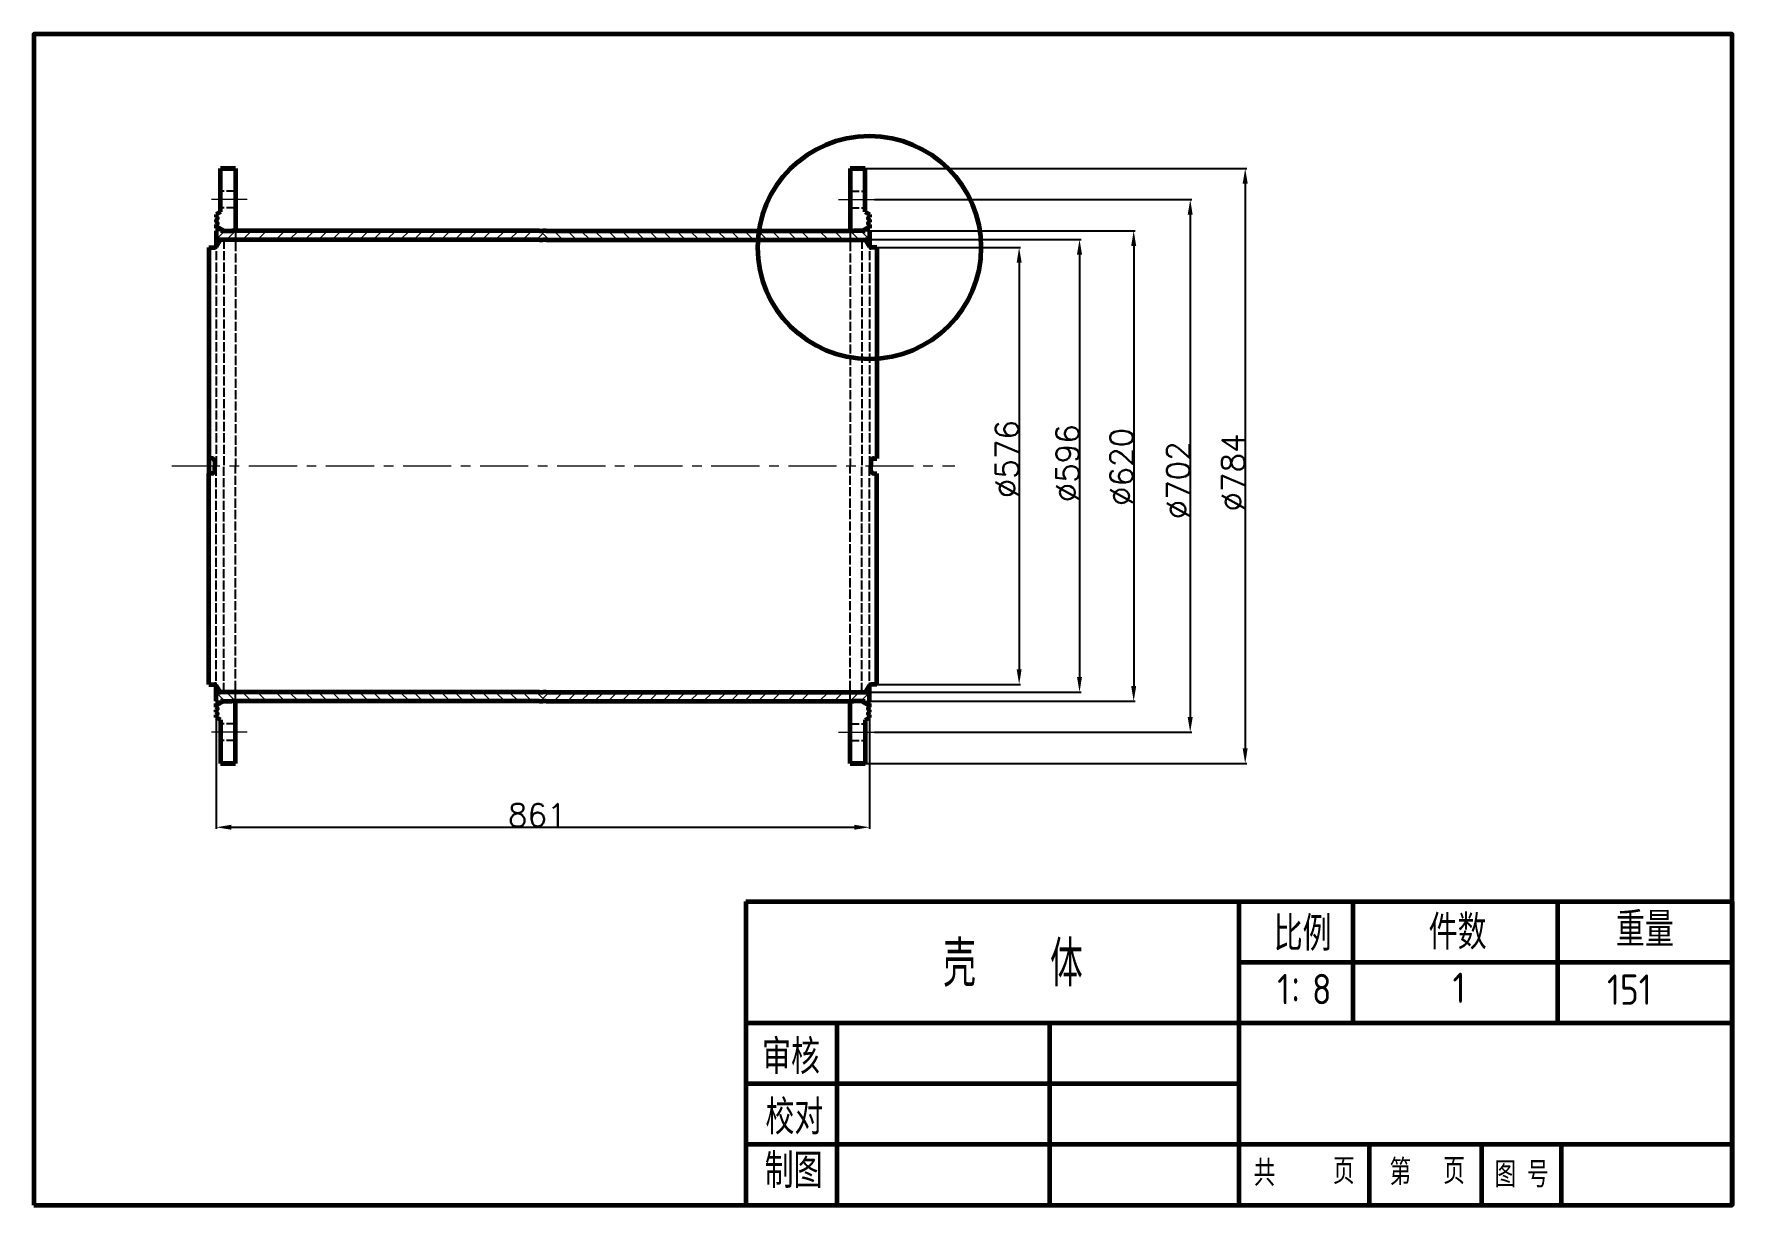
# Paper-space layout '壳体' of a CAD drawing. Header units: millimetres. Extents: x 24 to 2262, y 29 to 1572.
import ezdxf

# ---------------------------------------------------------------- set-up
doc = ezdxf.new("R2010")
doc.units = ezdxf.units.MM
doc.header["$PDMODE"] = 35
doc.header["$PDSIZE"] = -0.5
doc.linetypes.add('ACAD_ISO02W100', pattern=[15, 12, -3])
doc.linetypes.add('CENTERX2', pattern=[101.6, 63.5, -12.7, 12.7, -12.7])
for name, color, linetype, lineweight in [('中心线．点画线', 6, 'CENTERX2', 20), ('粗实线', 250, 'Continuous', 60), ('细实线０.18', 5, 'Continuous', 18), ('虚小', 233, 'ACAD_ISO02W100', 25)]:
    doc.layers.add(name, color=color, linetype=linetype, lineweight=lineweight)
doc.styles.get("Standard").update_dxf_attribs({"font": 'txt', "bigfont": 'gbcbig.shx'})
doc.styles.add('国标文字-5', font='gbenor.shx', dxfattribs={"height": 5, "bigfont": 'gbcbig.shx'})
doc.styles.add('汉字', font='SIMFANG.TTF', dxfattribs={"width": 0.7})
doc.dimstyles.new('圆引出', dxfattribs={"dimtxt": 28, "dimasz": 15, "dimexe": 2, "dimexo": 0, "dimgap": 1, "dimtad": 1, "dimtoh": 1, "dimdec": 0, "dimtxsty": 'Standard', "dimcen": 2.5, "dimadec": 0, "dimazin": 0, "dimtfac": 1, "dimtdec": 0, "dimtofl": 0, "dimtmove": 0, "dimatfit": 2, "dimfxl": 1, "dimarcsym": 0})

# ---------------------------------------------------------------- blocks, each defined once
blk = doc.blocks.new('*D181')
at = {"layer": 'Defpoints', "color": 0}
for p in [(264.1, 693), (1125.1, 693), (1125.1, 526.8)]:
    blk.add_point(p, dxfattribs=at)
at = {"layer": '细实线０.18', "color": 0, "lineweight": -2}
for p, q in [((264.1, 693), (264.1, 524.8)), ((1125.1, 693), (1125.1, 524.8)), ((284.1, 526.8), (1105.1, 526.8))]:
    blk.add_line(p, q, dxfattribs=at)
at = {"layer": '细实线０.18', "color": 0}
for points in [[(284.1, 530.1), (284.1, 523.5), (264.1, 526.8)], [(1105.1, 530.1), (1105.1, 523.5), (1125.1, 526.8)]]:
    blk.add_solid(points, dxfattribs=at)
at = {"layer": '细实线０.18', "color": 0, "insert": (687.2, 542.8), "char_height": 30, "attachment_point": 5}
blk.add_mtext('861', dxfattribs=at)
blk = doc.blocks.new('*D182')
at = {"layer": 'Defpoints', "color": 0}
for p in [(1135.1, 1290.9), (1135.4, 715.1), (1322.5, 715.1)]:
    blk.add_point(p, dxfattribs=at)
at = {"layer": '细实线０.18', "color": 0, "lineweight": -2}
for p, q in [((1135.1, 1290.9), (1324.5, 1290.9)), ((1322.5, 1270.9), (1322.5, 735.1)), ((1135.4, 715.1), (1324.5, 715.1))]:
    blk.add_line(p, q, dxfattribs=at)
at = {"layer": '细实线０.18', "color": 0}
for points in [[(1319.2, 1270.9), (1325.8, 1270.9), (1322.5, 1290.9)], [(1319.2, 735.1), (1325.8, 735.1), (1322.5, 715.1)]]:
    blk.add_solid(points, dxfattribs=at)
at = {"layer": '细实线０.18', "color": 0, "insert": (1306.5, 1012), "char_height": 30, "attachment_point": 5, "rotation": 90}
blk.add_mtext('%%C576', dxfattribs=at)
blk = doc.blocks.new('*D183')
at = {"layer": 'Defpoints', "color": 0}
for p in [(1125.1, 1301.5), (1125.1, 705), (1402.1, 705)]:
    blk.add_point(p, dxfattribs=at)
at = {"layer": '细实线０.18', "color": 0, "lineweight": -2}
for p, q in [((1125.1, 1301.5), (1404.1, 1301.5)), ((1402.1, 1281.5), (1402.1, 725)), ((1125.1, 705), (1404.1, 705))]:
    blk.add_line(p, q, dxfattribs=at)
at = {"layer": '细实线０.18', "color": 0}
for points in [[(1398.7, 1281.5), (1405.4, 1281.5), (1402.1, 1301.5)], [(1398.7, 725), (1405.4, 725), (1402.1, 705)]]:
    blk.add_solid(points, dxfattribs=at)
at = {"layer": '细实线０.18', "color": 0, "insert": (1386.1, 1006.5), "char_height": 30, "attachment_point": 5, "rotation": 90}
blk.add_mtext('%%C596', dxfattribs=at)
blk = doc.blocks.new('*D184')
at = {"layer": 'Defpoints', "color": 0}
for p in [(1125.1, 1313), (1125.1, 693), (1473.5, 693)]:
    blk.add_point(p, dxfattribs=at)
at = {"layer": '细实线０.18', "color": 0, "lineweight": -2}
for p, q in [((1125.1, 1313), (1475.5, 1313)), ((1473.5, 1293), (1473.5, 713)), ((1125.1, 693), (1475.5, 693))]:
    blk.add_line(p, q, dxfattribs=at)
at = {"layer": '细实线０.18', "color": 0}
for points in [[(1470.2, 1293), (1476.8, 1293), (1473.5, 1313)], [(1470.2, 713), (1476.8, 713), (1473.5, 693)]]:
    blk.add_solid(points, dxfattribs=at)
at = {"layer": '细实线０.18', "color": 0, "insert": (1457.5, 1001.7), "char_height": 30, "attachment_point": 5, "rotation": 90}
blk.add_mtext('%%C620', dxfattribs=at)
blk = doc.blocks.new('*D185')
at = {"layer": 'Defpoints', "color": 0}
for p in [(1131.7, 1354), (1131.7, 652), (1548, 652)]:
    blk.add_point(p, dxfattribs=at)
at = {"layer": '细实线０.18', "color": 0, "lineweight": -2}
for p, q in [((1131.7, 1354), (1550, 1354)), ((1548, 1334), (1548, 672)), ((1131.7, 652), (1550, 652))]:
    blk.add_line(p, q, dxfattribs=at)
at = {"layer": '细实线０.18', "color": 0}
for points in [[(1544.7, 1334), (1551.3, 1334), (1548, 1354)], [(1544.7, 672), (1551.3, 672), (1548, 652)]]:
    blk.add_solid(points, dxfattribs=at)
at = {"layer": '细实线０.18', "color": 0, "insert": (1532, 984), "char_height": 30, "attachment_point": 5, "rotation": 90}
blk.add_mtext('%%C702', dxfattribs=at)
blk = doc.blocks.new('*D186')
at = {"layer": 'Defpoints', "color": 0}
for p in [(1119.6, 1395), (1119.6, 611), (1620.5, 611)]:
    blk.add_point(p, dxfattribs=at)
at = {"layer": '细实线０.18', "color": 0, "lineweight": -2}
for p, q in [((1119.6, 1395), (1622.5, 1395)), ((1620.5, 1375), (1620.5, 631)), ((1119.6, 611), (1622.5, 611))]:
    blk.add_line(p, q, dxfattribs=at)
at = {"layer": '细实线０.18', "color": 0}
for points in [[(1617.1, 1375), (1623.8, 1375), (1620.5, 1395)], [(1617.1, 631), (1623.8, 631), (1620.5, 611)]]:
    blk.add_solid(points, dxfattribs=at)
at = {"layer": '细实线０.18', "color": 0, "insert": (1604.5, 994.4), "char_height": 30, "attachment_point": 5, "rotation": 90}
blk.add_mtext('%%C784', dxfattribs=at)

psp = doc.layouts.new('壳体')

# ---------------------------------------------------------------- hatches: boundary and pattern name
at = {"layer": '粗实线'}
h = psp.add_hatch(color=256, dxfattribs=at)
h.paths.add_polyline_path([(264.1, 1318.8), (274.1, 1313), (272.6, 1313), (269.6, 1313), (264.1, 1316.3)])
h.paths.add_polyline_path([(264.1, 1316.3), (269.6, 1313), (264.1, 1313)])
for points in [[(264.1, 1292.4), (269.1, 1301), (264.1, 1301)], [(1125.1, 1301), (1120.1, 1301), (1125.1, 1292.4)], [(264.1, 705), (269.1, 705), (264.1, 713.6)], [(1125.1, 713.6), (1120.1, 705), (1125.1, 705)]]:
    psp.add_hatch(color=256, dxfattribs=at).paths.add_polyline_path(points)
h = psp.add_hatch(color=256, dxfattribs=at)
h.paths.add_polyline_path([(1125.1, 1318.8), (1115.1, 1313), (1116.6, 1313), (1119.6, 1313), (1125.1, 1316.3)])
h.paths.add_polyline_path([(1125.1, 1316.3), (1119.6, 1313), (1125.1, 1313)])
h = psp.add_hatch(color=256, dxfattribs=at)
h.paths.add_polyline_path([(264.1, 687.2), (274.1, 693), (272.6, 693), (269.6, 693), (264.1, 689.7)])
h.paths.add_polyline_path([(264.1, 689.7), (269.6, 693), (264.1, 693)])
h = psp.add_hatch(color=256, dxfattribs=at)
h.paths.add_polyline_path([(1125.1, 687.2), (1115.1, 693), (1116.6, 693), (1119.6, 693), (1125.1, 689.7)])
h.paths.add_polyline_path([(1125.1, 689.7), (1119.6, 693), (1125.1, 693)])

# ---------------------------------------------------------------- linework, layer by layer
at = {"layer": '中心线．点画线'}
for p, q in [((305, 1354), (257.6, 1354)), ((1084.2, 1354), (1131.7, 1354)), ((205.5, 1003), (1237.9, 1003)), ((305, 652), (257.6, 652)), ((1084.2, 652), (1131.7, 652))]:
    psp.add_line(p, q, dxfattribs=at)
at = {"layer": '粗实线'}
for p, q in [((289.6, 1395), (269.6, 1395)), ((269.6, 1337.7), (269.6, 1395)), ((269.6, 1395), (289.6, 1395)), ((289.6, 1395), (289.6, 1313)), ((1099.6, 1395), (1119.6, 1395)), ((1119.6, 1395), (1099.6, 1395)), ((1099.6, 1395), (1099.6, 1313)), ((1119.6, 1337.7), (1119.6, 1395)), ((269.6, 1337.7), (264.1, 1334.4)), ((264.1, 1334.4), (264.1, 1331)), ((264.1, 1327.6), (264.1, 1324.5)), ((264.1, 1321.1), (264.1, 1316.3)), ((1119.6, 1337.7), (1125.1, 1334.4)), ((1125.1, 1334.4), (1125.1, 1331)), ((1125.1, 1327.6), (1125.1, 1324.5)), ((1125.1, 1321.1), (1125.1, 1316.3)), ((274.1, 1313), (264.1, 1318.8)), ((264.1, 1313), (264.1, 1301)), ((264.1, 1301), (269.6, 1301)), ((272.6, 1301), (264.1, 1301)), ((264.1, 1301), (264.1, 1290.9)), ((269.1, 1301), (264.1, 1292.4)), ((274.1, 1301), (269.1, 1301)), ((272.6, 1313), (269.6, 1313)), ((391.8, 1301), (269.6, 1301)), ((272.6, 1313), (284.6, 1313)), ((690.1, 1313), (284.6, 1313)), ((690.1, 1301), (391.8, 1301)), ((690.1, 1313), (694.6, 1313)), ((690.1, 1301), (694.6, 1301)), ((699.1, 1313), (694.6, 1313)), ((699.1, 1301), (694.6, 1301)), ((699.1, 1313), (1104.6, 1313)), ((699.1, 1301), (997.5, 1301)), ((997.5, 1301), (1119.6, 1301)), ((1116.6, 1313), (1104.6, 1313)), ((1115.1, 1313), (1125.1, 1318.8)), ((1115.1, 1301), (1120.1, 1301)), ((1116.6, 1313), (1119.6, 1313)), ((1116.6, 1301), (1125.1, 1301)), ((1125.1, 1301), (1119.6, 1301)), ((1120.1, 1301), (1125.1, 1292.4)), ((1125.1, 1313), (1125.1, 1301)), ((1125.1, 1301), (1125.1, 1290.9)), ((254.1, 1290.9), (254.1, 1013)), ((254.1, 1290.9), (262.1, 1290.9)), ((264.1, 1290.9), (262.1, 1290.9)), ((1125.1, 1290.9), (1127.1, 1290.9)), ((1135.1, 1290.9), (1127.1, 1290.9)), ((1135.1, 1290.9), (1135.1, 1013)), ((254.1, 1273), (254.1, 1258)), ((254.1, 1258), (254.1, 1243)), ((1135.1, 1273), (1135.1, 1258)), ((1135.1, 1258), (1135.1, 1243)), ((254.1, 1018), (254.1, 1013)), ((254.1, 1015.5), (254.1, 993)), ((258.1, 1013), (254.1, 1013)), ((262.1, 1009), (262.1, 1003)), ((1127.1, 1009), (1127.1, 1003)), ((1131.1, 1013), (1135.1, 1013)), ((1135.1, 1018), (1135.1, 1013)), ((254.1, 988), (254.1, 993)), ((258.1, 993), (254.1, 993)), ((254.1, 715.1), (254.1, 993)), ((262.1, 997), (262.1, 1003)), ((1127.1, 997), (1127.1, 1003)), ((1131.1, 993), (1135.1, 993)), ((1135.1, 988), (1135.1, 993)), ((1135.1, 715.1), (1135.1, 993)), ((254.1, 748), (254.1, 763)), ((1135.1, 748), (1135.1, 763)), ((254.1, 733), (254.1, 748)), ((1135.1, 733), (1135.1, 748)), ((254.1, 715.1), (262.1, 715.1)), ((264.1, 715.1), (262.1, 715.1)), ((264.1, 705), (264.1, 715.1)), ((269.1, 705), (264.1, 713.6)), ((264.1, 705), (269.6, 705)), ((272.6, 705), (264.1, 705)), ((264.1, 693), (264.1, 705)), ((274.1, 705), (269.1, 705)), ((391.8, 705), (269.6, 705)), ((690.1, 705), (391.8, 705)), ((690.1, 705), (694.6, 705)), ((699.1, 705), (694.6, 705)), ((699.1, 705), (997.5, 705)), ((997.5, 705), (1119.6, 705)), ((1115.1, 705), (1120.1, 705)), ((1116.6, 705), (1125.1, 705)), ((1125.1, 705), (1119.6, 705)), ((1120.1, 705), (1125.1, 713.6)), ((1125.1, 705), (1125.1, 715.1)), ((1125.1, 715.1), (1127.1, 715.1)), ((1125.1, 693), (1125.1, 705)), ((1135.1, 715.1), (1127.1, 715.1)), ((274.1, 693), (264.1, 687.2)), ((264.1, 684.9), (264.1, 689.7)), ((264.1, 678.4), (264.1, 681.5)), ((264.1, 671.6), (264.1, 675)), ((269.6, 668.3), (264.1, 671.6)), ((272.6, 693), (269.6, 693)), ((272.6, 693), (284.6, 693)), ((690.1, 693), (284.6, 693)), ((289.6, 611), (289.6, 693)), ((690.1, 693), (694.6, 693)), ((699.1, 693), (694.6, 693)), ((699.1, 693), (1104.6, 693)), ((1099.6, 611), (1099.6, 693)), ((1116.6, 693), (1104.6, 693)), ((1115.1, 693), (1125.1, 687.2)), ((1116.6, 693), (1119.6, 693)), ((1119.6, 668.3), (1125.1, 671.6)), ((1125.1, 684.9), (1125.1, 689.7)), ((1125.1, 678.4), (1125.1, 681.5)), ((1125.1, 671.6), (1125.1, 675)), ((269.6, 668.3), (269.6, 611)), ((1119.6, 668.3), (1119.6, 611)), ((289.6, 611), (269.6, 611)), ((269.6, 611), (289.6, 611)), ((1099.6, 611), (1119.6, 611)), ((1119.6, 611), (1099.6, 611)), ((962.3, 428.9), (2262.3, 428.9)), ((962.3, 428.9), (962.3, 28.9)), ((1612.3, 428.9), (1612.3, 28.9)), ((1762.2, 428.9), (1762.2, 268.9)), ((2032.3, 428.9), (2032.3, 268.9)), ((2262.3, 428.9), (2262.3, 28.9)), ((1612.3, 348.9), (2262.3, 348.9)), ((962.3, 268.9), (2262.3, 268.9)), ((1082.3, 268.9), (1082.3, 28.9)), ((1362.3, 268.9), (1362.3, 28.9)), ((962.3, 188.9), (1612.3, 188.9)), ((962.3, 108.9), (2262.3, 108.9)), ((1783.9, 108.9), (1783.9, 28.9)), ((1932.2, 108.9), (1932.2, 28.9)), ((2037.1, 108.9), (2037.1, 28.9)), ((962.3, 28.9), (2262.3, 28.9))]:
    psp.add_line(p, q, dxfattribs=at)
psp.add_lwpolyline([(23.8, 28.9), (2262.3, 28.9), (2262.3, 1572.3), (23.8, 1572.3)], close=True, dxfattribs=at)
psp.add_circle((1125.1, 1290.9), 147.1, dxfattribs=at)
for centre, radius, start, end in [((263.8, 1329.3), 1.74, 279.9255, 80.0745), ((263.8, 1322.8), 1.74, 279.9255, 80.0745), ((1125.4, 1329.3), 1.74, 99.9255, 260.0745), ((1125.4, 1322.8), 1.74, 99.9255, 260.0745), ((258.1, 1009), 4, 0, 90), ((1131.1, 1009), 4, 90, 180), ((258.1, 997), 4, 270, 0), ((1131.1, 997), 4, 180, 270), ((263.8, 683.2), 1.74, 279.9255, 80.0745), ((263.8, 676.7), 1.74, 279.9255, 80.0745), ((1125.4, 683.2), 1.74, 99.9255, 260.0745), ((1125.4, 676.7), 1.74, 99.9255, 260.0745)]:
    psp.add_arc(centre, radius, start, end, dxfattribs=at)
at = {"layer": '细实线０.18'}
for p, q in [((264.1, 1313), (264.1, 1316.3)), ((264.1, 1301.5), (275.6, 1313)), ((269.6, 1313), (264.1, 1313)), ((277.6, 1301), (289.6, 1313)), ((298.7, 1301), (310.7, 1313)), ((318.3, 1301), (330.3, 1313)), ((342.7, 1301), (354.7, 1313)), ((360.3, 1301), (372.3, 1313)), ((381, 1301), (393, 1313)), ((392, 1312.1), (393, 1313)), ((398.9, 1301), (410.9, 1313)), ((416.9, 1301), (428.9, 1313)), ((434.8, 1301), (446.8, 1313)), ((452.8, 1301), (464.8, 1313)), ((470.8, 1301), (482.8, 1313)), ((488.7, 1301), (500.7, 1313)), ((506.7, 1301), (518.7, 1313)), ((524.6, 1301), (536.6, 1313)), ((542.6, 1301), (554.6, 1313)), ((560.6, 1301), (572.6, 1313)), ((578.5, 1301), (590.5, 1313)), ((596.5, 1301), (608.5, 1313)), ((614.4, 1301), (626.4, 1313)), ((632.4, 1301), (644.4, 1313)), ((650.4, 1301), (662.4, 1313)), ((668.3, 1301), (680.3, 1313)), ((686.3, 1301), (694.6, 1309.3)), ((703, 1301), (694.6, 1309.3)), ((720.9, 1301), (708.9, 1313)), ((738.9, 1301), (726.9, 1313)), ((756.8, 1301), (744.8, 1313)), ((774.8, 1301), (762.8, 1313)), ((792.8, 1301), (780.8, 1313)), ((810.7, 1301), (798.7, 1313)), ((828.7, 1301), (816.7, 1313)), ((846.7, 1301), (834.7, 1313)), ((864.6, 1301), (852.6, 1313)), ((882.6, 1301), (870.6, 1313)), ((900.5, 1301), (888.5, 1313)), ((918.5, 1301), (906.5, 1313)), ((936.5, 1301), (924.5, 1313)), ((954.4, 1301), (942.4, 1313)), ((972.4, 1301), (960.4, 1313)), ((990.3, 1301), (978.3, 1313)), ((997.2, 1312.1), (996.3, 1313)), ((1008.3, 1301), (996.3, 1313)), ((1029, 1301), (1017, 1313)), ((1046.6, 1301), (1034.6, 1313)), ((1071, 1301), (1059, 1313)), ((1090.5, 1301), (1078.5, 1313)), ((1111.6, 1301), (1099.6, 1313)), ((1125.1, 1301.5), (1113.7, 1313)), ((1119.6, 1313), (1125.1, 1313)), ((1125.1, 1313), (1125.1, 1316.3)), ((264.1, 704.5), (275.6, 693)), ((277.6, 705), (289.6, 693)), ((298.7, 705), (310.7, 693)), ((318.3, 705), (330.3, 693)), ((342.7, 705), (354.7, 693)), ((360.3, 705), (372.3, 693)), ((381, 705), (393, 693)), ((398.9, 705), (410.9, 693)), ((416.9, 705), (428.9, 693)), ((434.8, 705), (446.8, 693)), ((452.8, 705), (464.8, 693)), ((470.8, 705), (482.8, 693)), ((488.7, 705), (500.7, 693)), ((506.7, 705), (518.7, 693)), ((524.6, 705), (536.6, 693)), ((542.6, 705), (554.6, 693)), ((560.6, 705), (572.6, 693)), ((578.5, 705), (590.5, 693)), ((596.5, 705), (608.5, 693)), ((614.4, 705), (626.4, 693)), ((632.4, 705), (644.4, 693)), ((650.4, 705), (662.4, 693)), ((668.3, 705), (680.3, 693)), ((686.3, 705), (694.6, 696.6)), ((703, 705), (694.6, 696.6)), ((720.9, 705), (708.9, 693)), ((738.9, 705), (726.9, 693)), ((756.8, 705), (744.8, 693)), ((774.8, 705), (762.8, 693)), ((792.8, 705), (780.8, 693)), ((810.7, 705), (798.7, 693)), ((828.7, 705), (816.7, 693)), ((846.7, 705), (834.7, 693)), ((864.6, 705), (852.6, 693)), ((882.6, 705), (870.6, 693)), ((900.5, 705), (888.5, 693)), ((918.5, 705), (906.5, 693)), ((936.5, 705), (924.5, 693)), ((954.4, 705), (942.4, 693)), ((972.4, 705), (960.4, 693)), ((990.3, 705), (978.3, 693)), ((1008.3, 705), (996.3, 693)), ((1029, 705), (1017, 693)), ((1046.6, 705), (1034.6, 693)), ((1071, 705), (1059, 693)), ((1090.5, 705), (1078.5, 693)), ((1111.6, 705), (1099.6, 693)), ((1125.1, 704.5), (1113.7, 693)), ((269.6, 693), (264.1, 693)), ((264.1, 693), (264.1, 689.7)), ((392, 693.9), (393, 693)), ((997.2, 693.9), (996.3, 693)), ((1119.6, 693), (1125.1, 693)), ((1125.1, 693), (1125.1, 689.7))]:
    psp.add_line(p, q, dxfattribs=at)
at = {"layer": '虚小'}
for p, q in [((289.6, 1365), (269.6, 1365)), ((1099.6, 1365), (1119.6, 1365)), ((289.6, 1343), (269.6, 1343)), ((1099.6, 1343), (1119.6, 1343)), ((264.1, 1301), (264.1, 1003)), ((274.1, 1301), (274.1, 1003)), ((289.6, 1313), (289.6, 1003)), ((1099.6, 1313), (1099.6, 1003)), ((1115.1, 1301), (1115.1, 1003)), ((1125.1, 1301), (1125.1, 1003)), ((264.1, 705), (264.1, 1003)), ((274.1, 705), (274.1, 1003)), ((289.6, 693), (289.6, 1003)), ((1099.6, 693), (1099.6, 1003)), ((1115.1, 705), (1115.1, 1003)), ((1125.1, 705), (1125.1, 1003)), ((289.6, 663), (269.6, 663)), ((1099.6, 663), (1119.6, 663)), ((289.6, 641), (269.6, 641)), ((1099.6, 641), (1119.6, 641))]:
    psp.add_line(p, q, dxfattribs=at)

# ---------------------------------------------------------------- texts
at = {"layer": '细实线０.18', "style": '汉字', "width": 0.7}
for s, height, p in [('比例', 40, (1658.1, 368.2)), ('件数', 40, (1862.4, 370)), ('重量', 40, (2109.2, 373.7)), ('审核', 40, (983.6, 205.9)), ('校对', 40, (988, 126.3)), ('制图', 40, (987, 55.6)), ('共', 30, (1631.6, 57.3)), ('页', 30, (1736.1, 59.8)), ('第', 30, (1810.7, 58.4)), ('页', 30, (1881.5, 59.9)), ('图 号', 30, (1949.1, 55.4))]:
    psp.add_text(s, height=height, dxfattribs=at).set_placement(p)
at = {"layer": '细实线０.18', "style": '国标文字-5'}
psp.add_text('151', height=40, dxfattribs=at).set_placement((2097.5, 292.8))
at = {"layer": '细实线０.18', "attachment_point": 1, "style": '国标文字-5'}
for s, insert, char_height, width in [('壳   体', (1222.4, 376.9), 60, 519.638), ('1：8', (1662.7, 333.5), 40, 135.427), ('1', (1893.9, 335.2), 40, 135.427)]:
    psp.add_mtext(s, dxfattribs=dict(at, insert=insert, char_height=char_height, width=width))

# ---------------------------------------------------------------- dimensions: what is measured, and where the dimension line sits
at = {"layer": '细实线０.18'}
for base, p1, p2, text, picture, middle in [((1620.5, 611), (1119.6, 1395), (1119.6, 611), '%%C784', '*D186', (1620.5, 994.4)), ((1548, 652), (1131.7, 1354), (1131.7, 652), '%%C702', '*D185', (1548, 984)), ((1473.5, 693), (1125.1, 1313), (1125.1, 693), '%%C620', '*D184', (1473.5, 1001.7)), ((1402.1, 705), (1125.1, 1301.5), (1125.1, 705), '%%C596', '*D183', (1402.1, 1006.5)), ((1322.5, 715.1), (1135.1, 1290.9), (1135.4, 715.1), '%%C576', '*D182', (1322.5, 1012))]:
    dim = psp.add_linear_dim(base=base, p1=p1, p2=p2, angle=90, text=text, dimstyle='圆引出', override={"dimtxt": 30, "dimasz": 20}, dxfattribs=at)
    dim.commit()
    dim.dimension.update_dxf_attribs({"geometry": picture, "text_midpoint": middle, "dimtype": 160})
dim = psp.add_linear_dim(base=(1125.1, 526.8), p1=(264.1, 693), p2=(1125.1, 693), dimstyle='圆引出', override={"dimtxt": 30, "dimasz": 20}, dxfattribs=at)
dim.commit()
dim.dimension.update_dxf_attribs({"geometry": '*D181', "text_midpoint": (687.2, 526.8), "dimtype": 160})

doc.saveas('drawing.dxf')
